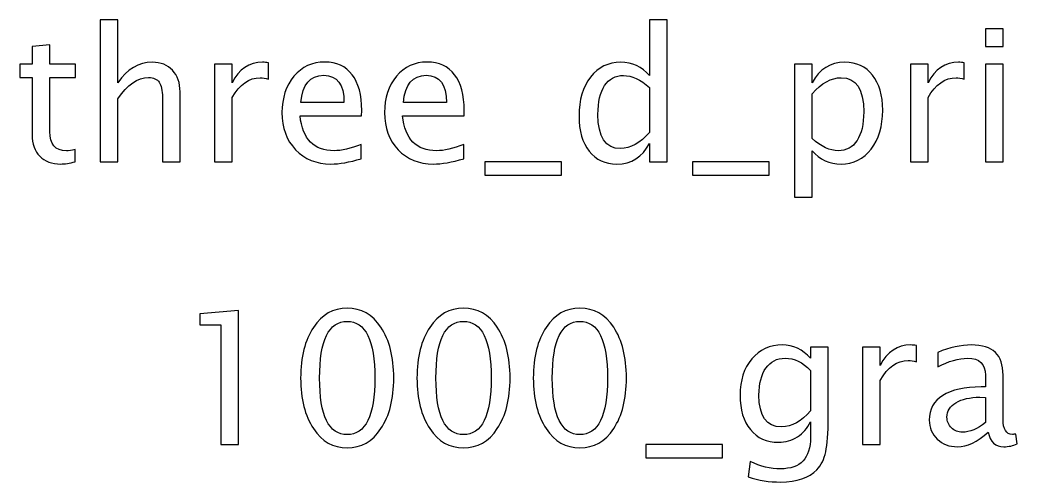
# Model space of a CAD drawing. Header units: centimetres. Extents: x -58 to 57, y -40 to 59.
# Drawn here: x -10.88 to -4, y 36.46 to 39.65 of the extents above; entities that cross this region are included whole.
import ezdxf

# ---------------------------------------------------------------- set-up
doc = ezdxf.new("R2010")
doc.units = ezdxf.units.CM
doc.header["$MEASUREMENT"] = 0
doc.layers.add('Layer 1', color=7, linetype='Continuous')

msp = doc.modelspace()

# ---------------------------------------------------------------- linework, layer by layer
at = {"layer": 'Layer 1'}
for points, knots in [([(-10.32372, 38.67044), (-10.32372, 38.67044), (-10.32372, 39.64961), (-10.32372, 39.64961), (-10.32372, 39.64961), (-10.32372, 39.64961), (-10.2018, 39.64961), (-10.2018, 39.64961), (-10.2018, 39.64961), (-10.2018, 39.64961), (-10.2018, 39.21633), (-10.2018, 39.21633), (-10.2018, 39.21633), (-10.13724, 39.31052), (-10.05808, 39.35751), (-9.96452, 39.35751), (-9.96452, 39.35751), (-9.90568, 39.35751), (-9.8589, 39.3391), (-9.8244, 39.30205), (-9.8244, 39.30205), (-9.7899, 39.26522), (-9.77254, 39.21548), (-9.77254, 39.15325), (-9.77254, 39.15325), (-9.77254, 39.15325), (-9.77254, 38.67044), (-9.77254, 38.67044), (-9.77254, 38.67044), (-9.77254, 38.67044), (-9.89446, 38.67044), (-9.89446, 38.67044), (-9.89446, 38.67044), (-9.89446, 38.67044), (-9.89446, 39.11346), (-9.89446, 39.11346), (-9.89446, 39.11346), (-9.89446, 39.16341), (-9.90187, 39.19897), (-9.91647, 39.22014), (-9.91647, 39.22014), (-9.93129, 39.24152), (-9.95563, 39.2521), (-9.98971, 39.2521), (-9.98971, 39.2521), (-10.06464, 39.2521), (-10.13534, 39.20321), (-10.2018, 39.10542), (-10.2018, 39.10542), (-10.2018, 39.10542), (-10.2018, 38.67044), (-10.2018, 38.67044), (-10.2018, 38.67044), (-10.2018, 38.67044), (-10.32372, 38.67044), (-10.32372, 38.67044)], [0, 0, 0, 0, 0.0666667, 0.0666667, 0.0666667, 0.0666667, 0.1333333, 0.1333333, 0.1333333, 0.1333333, 0.2, 0.2, 0.2, 0.2, 0.2666667, 0.2666667, 0.2666667, 0.2666667, 0.3333333, 0.3333333, 0.3333333, 0.3333333, 0.4, 0.4, 0.4, 0.4, 0.4666667, 0.4666667, 0.4666667, 0.4666667, 0.5333333, 0.5333333, 0.5333333, 0.5333333, 0.6, 0.6, 0.6, 0.6, 0.6666667, 0.6666667, 0.6666667, 0.6666667, 0.7333333, 0.7333333, 0.7333333, 0.7333333, 0.8, 0.8, 0.8, 0.8, 0.8666667, 0.8666667, 0.8666667, 0.8666667, 1, 1, 1, 1]), ([(-6.53256, 38.67044), (-6.53256, 38.67044), (-6.53256, 38.79681), (-6.53256, 38.79681), (-6.53256, 38.79681), (-6.5823, 38.7024), (-6.65723, 38.6552), (-6.75735, 38.6552), (-6.75735, 38.6552), (-6.83863, 38.6552), (-6.90255, 38.68462), (-6.94912, 38.74368), (-6.94912, 38.74368), (-6.99569, 38.80273), (-7.01897, 38.88338), (-7.01897, 38.98561), (-7.01897, 38.98561), (-7.01897, 39.09737), (-6.99251, 39.18733), (-6.93981, 39.25549), (-6.93981, 39.25549), (-6.88689, 39.32343), (-6.81746, 39.35751), (-6.73131, 39.35751), (-6.73131, 39.35751), (-6.65152, 39.35751), (-6.58505, 39.32703), (-6.53256, 39.26586), (-6.53256, 39.26586), (-6.53256, 39.26586), (-6.53256, 39.64961), (-6.53256, 39.64961), (-6.53256, 39.64961), (-6.53256, 39.64961), (-6.41064, 39.64961), (-6.41064, 39.64961), (-6.41064, 39.64961), (-6.41064, 39.64961), (-6.41064, 38.67044), (-6.41064, 38.67044), (-6.41064, 38.67044), (-6.41064, 38.67044), (-6.53256, 38.67044), (-6.53256, 38.67044)], [0, 0, 0, 0, 0.0833333, 0.0833333, 0.0833333, 0.0833333, 0.1666667, 0.1666667, 0.1666667, 0.1666667, 0.25, 0.25, 0.25, 0.25, 0.3333333, 0.3333333, 0.3333333, 0.3333333, 0.4166667, 0.4166667, 0.4166667, 0.4166667, 0.5, 0.5, 0.5, 0.5, 0.5833333, 0.5833333, 0.5833333, 0.5833333, 0.6666667, 0.6666667, 0.6666667, 0.6666667, 0.75, 0.75, 0.75, 0.75, 0.8333333, 0.8333333, 0.8333333, 0.8333333, 1, 1, 1, 1]), ([(-4.21249, 39.46673), (-4.21249, 39.46673), (-4.21249, 39.58865), (-4.21249, 39.58865), (-4.21249, 39.58865), (-4.21249, 39.58865), (-4.09057, 39.58865), (-4.09057, 39.58865), (-4.09057, 39.58865), (-4.09057, 39.58865), (-4.09057, 39.46673), (-4.09057, 39.46673), (-4.09057, 39.46673), (-4.09057, 39.46673), (-4.21249, 39.46673), (-4.21249, 39.46673)], [0, 0, 0, 0, 0.2, 0.2, 0.2, 0.2, 0.4, 0.4, 0.4, 0.4, 0.6, 0.6, 0.6, 0.6, 1, 1, 1, 1]), ([(-10.49771, 38.67065), (-10.53539, 38.66028), (-10.56819, 38.6552), (-10.59592, 38.6552), (-10.59592, 38.6552), (-10.65815, 38.6552), (-10.70662, 38.67298), (-10.74134, 38.70854), (-10.74134, 38.70854), (-10.77626, 38.7441), (-10.79362, 38.79342), (-10.79362, 38.85671), (-10.79362, 38.85671), (-10.79362, 38.85671), (-10.79362, 39.2521), (-10.79362, 39.2521), (-10.79362, 39.2521), (-10.79362, 39.2521), (-10.87786, 39.2521), (-10.87786, 39.2521), (-10.87786, 39.2521), (-10.87786, 39.2521), (-10.87786, 39.34354), (-10.87786, 39.34354), (-10.87786, 39.34354), (-10.87786, 39.34354), (-10.79362, 39.34354), (-10.79362, 39.34354), (-10.79362, 39.34354), (-10.79362, 39.34354), (-10.79362, 39.46525), (-10.79362, 39.46525), (-10.79362, 39.46525), (-10.79362, 39.46525), (-10.6717, 39.47689), (-10.6717, 39.47689), (-10.6717, 39.47689), (-10.6717, 39.47689), (-10.6717, 39.34354), (-10.6717, 39.34354), (-10.6717, 39.34354), (-10.6717, 39.34354), (-10.49517, 39.34354), (-10.49517, 39.34354), (-10.49517, 39.34354), (-10.49517, 39.34354), (-10.49517, 39.2521), (-10.49517, 39.2521), (-10.49517, 39.2521), (-10.49517, 39.2521), (-10.6717, 39.2521), (-10.6717, 39.2521), (-10.6717, 39.2521), (-10.6717, 39.2521), (-10.6717, 38.87872), (-10.6717, 38.87872), (-10.6717, 38.87872), (-10.6717, 38.79067), (-10.63339, 38.74664), (-10.55698, 38.74664), (-10.55698, 38.74664), (-10.54068, 38.74664), (-10.52099, 38.74939), (-10.49771, 38.75468), (-10.49771, 38.75468), (-10.49771, 38.75468), (-10.49771, 38.67065), (-10.49771, 38.67065)], [0, 0, 0, 0, 0.0555556, 0.0555556, 0.0555556, 0.0555556, 0.1111111, 0.1111111, 0.1111111, 0.1111111, 0.1666667, 0.1666667, 0.1666667, 0.1666667, 0.2222222, 0.2222222, 0.2222222, 0.2222222, 0.2777778, 0.2777778, 0.2777778, 0.2777778, 0.3333333, 0.3333333, 0.3333333, 0.3333333, 0.3888889, 0.3888889, 0.3888889, 0.3888889, 0.4444444, 0.4444444, 0.4444444, 0.4444444, 0.5, 0.5, 0.5, 0.5, 0.5555556, 0.5555556, 0.5555556, 0.5555556, 0.6111111, 0.6111111, 0.6111111, 0.6111111, 0.6666667, 0.6666667, 0.6666667, 0.6666667, 0.7222222, 0.7222222, 0.7222222, 0.7222222, 0.7777778, 0.7777778, 0.7777778, 0.7777778, 0.8333333, 0.8333333, 0.8333333, 0.8333333, 0.8888889, 0.8888889, 0.8888889, 0.8888889, 1, 1, 1, 1]), ([(-9.53547, 38.67044), (-9.53547, 38.67044), (-9.53547, 39.34354), (-9.53547, 39.34354), (-9.53547, 39.34354), (-9.53547, 39.34354), (-9.41355, 39.34354), (-9.41355, 39.34354), (-9.41355, 39.34354), (-9.41355, 39.34354), (-9.41355, 39.21633), (-9.41355, 39.21633), (-9.41355, 39.21633), (-9.36508, 39.31052), (-9.2948, 39.35751), (-9.20252, 39.35751), (-9.20252, 39.35751), (-9.19003, 39.35751), (-9.17691, 39.35645), (-9.16336, 39.35434), (-9.16336, 39.35434), (-9.16336, 39.35434), (-9.16336, 39.24025), (-9.16336, 39.24025), (-9.16336, 39.24025), (-9.18453, 39.24723), (-9.20315, 39.25083), (-9.21924, 39.25083), (-9.21924, 39.25083), (-9.29671, 39.25083), (-9.36148, 39.20511), (-9.41355, 39.11346), (-9.41355, 39.11346), (-9.41355, 39.11346), (-9.41355, 38.67044), (-9.41355, 38.67044), (-9.41355, 38.67044), (-9.41355, 38.67044), (-9.53547, 38.67044), (-9.53547, 38.67044)], [0, 0, 0, 0, 0.0909091, 0.0909091, 0.0909091, 0.0909091, 0.1818182, 0.1818182, 0.1818182, 0.1818182, 0.2727273, 0.2727273, 0.2727273, 0.2727273, 0.3636364, 0.3636364, 0.3636364, 0.3636364, 0.4545455, 0.4545455, 0.4545455, 0.4545455, 0.5454545, 0.5454545, 0.5454545, 0.5454545, 0.6363636, 0.6363636, 0.6363636, 0.6363636, 0.7272727, 0.7272727, 0.7272727, 0.7272727, 0.8181818, 0.8181818, 0.8181818, 0.8181818, 1, 1, 1, 1]), ([(-8.5218, 38.69203), (-8.60371, 38.66748), (-8.67378, 38.6552), (-8.7322, 38.6552), (-8.7322, 38.6552), (-8.83189, 38.6552), (-8.91296, 38.68822), (-8.9754, 38.75405), (-8.9754, 38.75405), (-9.03784, 38.81988), (-9.06917, 38.90518), (-9.06917, 39.01017), (-9.06917, 39.01017), (-9.06917, 39.11198), (-9.04165, 39.19559), (-8.98641, 39.26099), (-8.98641, 39.26099), (-8.93116, 39.32618), (-8.86047, 39.35878), (-8.77432, 39.35878), (-8.77432, 39.35878), (-8.69283, 39.35878), (-8.62975, 39.32978), (-8.5853, 39.27179), (-8.5853, 39.27179), (-8.54085, 39.21379), (-8.51862, 39.13166), (-8.51862, 39.02519), (-8.51862, 39.02519), (-8.51862, 39.02519), (-8.51926, 38.98794), (-8.51926, 38.98794), (-8.51926, 38.98794), (-8.51926, 38.98794), (-8.94471, 38.98794), (-8.94471, 38.98794), (-8.94471, 38.98794), (-8.92693, 38.82707), (-8.8484, 38.74664), (-8.70934, 38.74664), (-8.70934, 38.74664), (-8.65832, 38.74664), (-8.59588, 38.76103), (-8.5218, 38.78982), (-8.5218, 38.78982), (-8.5218, 38.78982), (-8.5218, 38.69203), (-8.5218, 38.69203)], [0, 0, 0, 0, 0.0769231, 0.0769231, 0.0769231, 0.0769231, 0.1538462, 0.1538462, 0.1538462, 0.1538462, 0.2307692, 0.2307692, 0.2307692, 0.2307692, 0.3076923, 0.3076923, 0.3076923, 0.3076923, 0.3846154, 0.3846154, 0.3846154, 0.3846154, 0.4615385, 0.4615385, 0.4615385, 0.4615385, 0.5384615, 0.5384615, 0.5384615, 0.5384615, 0.6153846, 0.6153846, 0.6153846, 0.6153846, 0.6923077, 0.6923077, 0.6923077, 0.6923077, 0.7692308, 0.7692308, 0.7692308, 0.7692308, 0.8461538, 0.8461538, 0.8461538, 0.8461538, 1, 1, 1, 1]), ([(-7.8142, 38.69203), (-7.89611, 38.66748), (-7.96618, 38.6552), (-8.0246, 38.6552), (-8.0246, 38.6552), (-8.12429, 38.6552), (-8.20536, 38.68822), (-8.2678, 38.75405), (-8.2678, 38.75405), (-8.33024, 38.81988), (-8.36157, 38.90518), (-8.36157, 39.01017), (-8.36157, 39.01017), (-8.36157, 39.11198), (-8.33405, 39.19559), (-8.27881, 39.26099), (-8.27881, 39.26099), (-8.22356, 39.32618), (-8.15287, 39.35878), (-8.06672, 39.35878), (-8.06672, 39.35878), (-7.98523, 39.35878), (-7.92215, 39.32978), (-7.8777, 39.27179), (-7.8777, 39.27179), (-7.83325, 39.21379), (-7.81102, 39.13166), (-7.81102, 39.02519), (-7.81102, 39.02519), (-7.81102, 39.02519), (-7.81166, 38.98794), (-7.81166, 38.98794), (-7.81166, 38.98794), (-7.81166, 38.98794), (-8.23711, 38.98794), (-8.23711, 38.98794), (-8.23711, 38.98794), (-8.21933, 38.82707), (-8.1408, 38.74664), (-8.00174, 38.74664), (-8.00174, 38.74664), (-7.95072, 38.74664), (-7.88828, 38.76103), (-7.8142, 38.78982), (-7.8142, 38.78982), (-7.8142, 38.78982), (-7.8142, 38.69203), (-7.8142, 38.69203)], [0, 0, 0, 0, 0.0769231, 0.0769231, 0.0769231, 0.0769231, 0.1538462, 0.1538462, 0.1538462, 0.1538462, 0.2307692, 0.2307692, 0.2307692, 0.2307692, 0.3076923, 0.3076923, 0.3076923, 0.3076923, 0.3846154, 0.3846154, 0.3846154, 0.3846154, 0.4615385, 0.4615385, 0.4615385, 0.4615385, 0.5384615, 0.5384615, 0.5384615, 0.5384615, 0.6153846, 0.6153846, 0.6153846, 0.6153846, 0.6923077, 0.6923077, 0.6923077, 0.6923077, 0.7692308, 0.7692308, 0.7692308, 0.7692308, 0.8461538, 0.8461538, 0.8461538, 0.8461538, 1, 1, 1, 1]), ([(-5.53138, 38.42533), (-5.53138, 38.42533), (-5.53138, 39.34354), (-5.53138, 39.34354), (-5.53138, 39.34354), (-5.53138, 39.34354), (-5.40946, 39.34354), (-5.40946, 39.34354), (-5.40946, 39.34354), (-5.40946, 39.34354), (-5.40946, 39.21633), (-5.40946, 39.21633), (-5.40946, 39.21633), (-5.35951, 39.31052), (-5.28436, 39.35751), (-5.18425, 39.35751), (-5.18425, 39.35751), (-5.10318, 39.35751), (-5.03947, 39.32809), (-4.9929, 39.26903), (-4.9929, 39.26903), (-4.94633, 39.20998), (-4.92305, 39.12933), (-4.92305, 39.0271), (-4.92305, 39.0271), (-4.92305, 38.91576), (-4.94951, 38.8258), (-5.00221, 38.75765), (-5.00221, 38.75765), (-5.05492, 38.68928), (-5.12434, 38.6552), (-5.21028, 38.6552), (-5.21028, 38.6552), (-5.29008, 38.6552), (-5.35654, 38.68568), (-5.40946, 38.74685), (-5.40946, 38.74685), (-5.40946, 38.74685), (-5.40946, 38.42533), (-5.40946, 38.42533), (-5.40946, 38.42533), (-5.40946, 38.42533), (-5.53138, 38.42533), (-5.53138, 38.42533)], [0, 0, 0, 0, 0.0833333, 0.0833333, 0.0833333, 0.0833333, 0.1666667, 0.1666667, 0.1666667, 0.1666667, 0.25, 0.25, 0.25, 0.25, 0.3333333, 0.3333333, 0.3333333, 0.3333333, 0.4166667, 0.4166667, 0.4166667, 0.4166667, 0.5, 0.5, 0.5, 0.5, 0.5833333, 0.5833333, 0.5833333, 0.5833333, 0.6666667, 0.6666667, 0.6666667, 0.6666667, 0.75, 0.75, 0.75, 0.75, 0.8333333, 0.8333333, 0.8333333, 0.8333333, 1, 1, 1, 1]), ([(-4.73213, 38.67044), (-4.73213, 38.67044), (-4.73213, 39.34354), (-4.73213, 39.34354), (-4.73213, 39.34354), (-4.73213, 39.34354), (-4.61021, 39.34354), (-4.61021, 39.34354), (-4.61021, 39.34354), (-4.61021, 39.34354), (-4.61021, 39.21633), (-4.61021, 39.21633), (-4.61021, 39.21633), (-4.56174, 39.31052), (-4.49146, 39.35751), (-4.39918, 39.35751), (-4.39918, 39.35751), (-4.38669, 39.35751), (-4.37357, 39.35645), (-4.36002, 39.35434), (-4.36002, 39.35434), (-4.36002, 39.35434), (-4.36002, 39.24025), (-4.36002, 39.24025), (-4.36002, 39.24025), (-4.38119, 39.24723), (-4.39981, 39.25083), (-4.4159, 39.25083), (-4.4159, 39.25083), (-4.49337, 39.25083), (-4.55814, 39.20511), (-4.61021, 39.11346), (-4.61021, 39.11346), (-4.61021, 39.11346), (-4.61021, 38.67044), (-4.61021, 38.67044), (-4.61021, 38.67044), (-4.61021, 38.67044), (-4.73213, 38.67044), (-4.73213, 38.67044)], [0, 0, 0, 0, 0.0909091, 0.0909091, 0.0909091, 0.0909091, 0.1818182, 0.1818182, 0.1818182, 0.1818182, 0.2727273, 0.2727273, 0.2727273, 0.2727273, 0.3636364, 0.3636364, 0.3636364, 0.3636364, 0.4545455, 0.4545455, 0.4545455, 0.4545455, 0.5454545, 0.5454545, 0.5454545, 0.5454545, 0.6363636, 0.6363636, 0.6363636, 0.6363636, 0.7272727, 0.7272727, 0.7272727, 0.7272727, 0.8181818, 0.8181818, 0.8181818, 0.8181818, 1, 1, 1, 1]), ([(-4.21249, 38.67044), (-4.21249, 38.67044), (-4.21249, 39.34354), (-4.21249, 39.34354), (-4.21249, 39.34354), (-4.21249, 39.34354), (-4.09057, 39.34354), (-4.09057, 39.34354), (-4.09057, 39.34354), (-4.09057, 39.34354), (-4.09057, 38.67044), (-4.09057, 38.67044), (-4.09057, 38.67044), (-4.09057, 38.67044), (-4.21249, 38.67044), (-4.21249, 38.67044)], [0, 0, 0, 0, 0.2, 0.2, 0.2, 0.2, 0.4, 0.4, 0.4, 0.4, 0.6, 0.6, 0.6, 0.6, 1, 1, 1, 1]), ([(-8.93836, 39.07938), (-8.93836, 39.07938), (-8.64118, 39.07938), (-8.64118, 39.07938), (-8.64118, 39.07938), (-8.64118, 39.20469), (-8.68796, 39.26734), (-8.7813, 39.26734), (-8.7813, 39.26734), (-8.87528, 39.26734), (-8.92756, 39.20469), (-8.93836, 39.07938)], [0, 0, 0, 0, 0.25, 0.25, 0.25, 0.25, 0.5, 0.5, 0.5, 0.5, 1, 1, 1, 1]), ([(-8.23076, 39.07938), (-8.23076, 39.07938), (-7.93358, 39.07938), (-7.93358, 39.07938), (-7.93358, 39.07938), (-7.93358, 39.20469), (-7.98036, 39.26734), (-8.0737, 39.26734), (-8.0737, 39.26734), (-8.16768, 39.26734), (-8.21996, 39.20469), (-8.23076, 39.07938)], [0, 0, 0, 0, 0.25, 0.25, 0.25, 0.25, 0.5, 0.5, 0.5, 0.5, 1, 1, 1, 1]), ([(-6.53256, 39.18246), (-6.59585, 39.23813), (-6.65575, 39.26607), (-6.71248, 39.26607), (-6.71248, 39.26607), (-6.76836, 39.26607), (-6.81154, 39.24279), (-6.84223, 39.19601), (-6.84223, 39.19601), (-6.87292, 39.14944), (-6.88816, 39.0834), (-6.88816, 38.99789), (-6.88816, 38.99789), (-6.88816, 38.84062), (-6.83609, 38.76188), (-6.73174, 38.76188), (-6.73174, 38.76188), (-6.664, 38.76188), (-6.59754, 38.79892), (-6.53256, 38.87279), (-6.53256, 38.87279), (-6.53256, 38.87279), (-6.53256, 39.18246), (-6.53256, 39.18246)], [0, 0, 0, 0, 0.1428571, 0.1428571, 0.1428571, 0.1428571, 0.2857143, 0.2857143, 0.2857143, 0.2857143, 0.4285714, 0.4285714, 0.4285714, 0.4285714, 0.5714286, 0.5714286, 0.5714286, 0.5714286, 0.7142857, 0.7142857, 0.7142857, 0.7142857, 1, 1, 1, 1]), ([(-5.40946, 38.83088), (-5.34659, 38.77479), (-5.28669, 38.74664), (-5.22975, 38.74664), (-5.22975, 38.74664), (-5.17366, 38.74664), (-5.13027, 38.77014), (-5.09979, 38.81691), (-5.09979, 38.81691), (-5.0691, 38.86369), (-5.05386, 38.92952), (-5.05386, 39.01461), (-5.05386, 39.01461), (-5.05386, 39.17209), (-5.10593, 39.25083), (-5.21007, 39.25083), (-5.21007, 39.25083), (-5.27823, 39.25083), (-5.34469, 39.214), (-5.40946, 39.14013), (-5.40946, 39.14013), (-5.40946, 39.14013), (-5.40946, 38.83088), (-5.40946, 38.83088)], [0, 0, 0, 0, 0.1428571, 0.1428571, 0.1428571, 0.1428571, 0.2857143, 0.2857143, 0.2857143, 0.2857143, 0.4285714, 0.4285714, 0.4285714, 0.4285714, 0.5714286, 0.5714286, 0.5714286, 0.5714286, 0.7142857, 0.7142857, 0.7142857, 0.7142857, 1, 1, 1, 1]), ([(-7.66921, 38.579), (-7.66921, 38.579), (-7.66921, 38.67044), (-7.66921, 38.67044), (-7.66921, 38.67044), (-7.66921, 38.67044), (-7.14089, 38.67044), (-7.14089, 38.67044), (-7.14089, 38.67044), (-7.14089, 38.67044), (-7.14089, 38.579), (-7.14089, 38.579), (-7.14089, 38.579), (-7.14089, 38.579), (-7.66921, 38.579), (-7.66921, 38.579)], [0, 0, 0, 0, 0.2, 0.2, 0.2, 0.2, 0.4, 0.4, 0.4, 0.4, 0.6, 0.6, 0.6, 0.6, 1, 1, 1, 1]), ([(-6.23496, 38.579), (-6.23496, 38.579), (-6.23496, 38.67044), (-6.23496, 38.67044), (-6.23496, 38.67044), (-6.23496, 38.67044), (-5.70664, 38.67044), (-5.70664, 38.67044), (-5.70664, 38.67044), (-5.70664, 38.67044), (-5.70664, 38.579), (-5.70664, 38.579), (-5.70664, 38.579), (-5.70664, 38.579), (-6.23496, 38.579), (-6.23496, 38.579)], [0, 0, 0, 0, 0.2, 0.2, 0.2, 0.2, 0.4, 0.4, 0.4, 0.4, 0.6, 0.6, 0.6, 0.6, 1, 1, 1, 1]), ([(-8.61916, 36.69601), (-8.71547, 36.69601), (-8.79315, 36.74025), (-8.85199, 36.82851), (-8.85199, 36.82851), (-8.91105, 36.91678), (-8.94047, 37.0332), (-8.94047, 37.17798), (-8.94047, 37.17798), (-8.94047, 37.32276), (-8.91105, 37.43917), (-8.85199, 37.52744), (-8.85199, 37.52744), (-8.79315, 37.6157), (-8.71547, 37.65994), (-8.61916, 37.65994), (-8.61916, 37.65994), (-8.52243, 37.65994), (-8.44475, 37.61591), (-8.3859, 37.52786), (-8.3859, 37.52786), (-8.32727, 37.43981), (-8.29785, 37.32318), (-8.29785, 37.17798), (-8.29785, 37.17798), (-8.29785, 37.0332), (-8.32727, 36.91678), (-8.3859, 36.82851), (-8.3859, 36.82851), (-8.44475, 36.74025), (-8.52243, 36.69601), (-8.61916, 36.69601)], [0, 0, 0, 0, 0.1111111, 0.1111111, 0.1111111, 0.1111111, 0.2222222, 0.2222222, 0.2222222, 0.2222222, 0.3333333, 0.3333333, 0.3333333, 0.3333333, 0.4444444, 0.4444444, 0.4444444, 0.4444444, 0.5555556, 0.5555556, 0.5555556, 0.5555556, 0.6666667, 0.6666667, 0.6666667, 0.6666667, 0.7777778, 0.7777778, 0.7777778, 0.7777778, 1, 1, 1, 1]), ([(-7.8161, 36.69601), (-7.91241, 36.69601), (-7.99009, 36.74025), (-8.04893, 36.82851), (-8.04893, 36.82851), (-8.10799, 36.91678), (-8.13741, 37.0332), (-8.13741, 37.17798), (-8.13741, 37.17798), (-8.13741, 37.32276), (-8.10799, 37.43917), (-8.04893, 37.52744), (-8.04893, 37.52744), (-7.99009, 37.6157), (-7.91241, 37.65994), (-7.8161, 37.65994), (-7.8161, 37.65994), (-7.71937, 37.65994), (-7.64169, 37.61591), (-7.58284, 37.52786), (-7.58284, 37.52786), (-7.52421, 37.43981), (-7.49479, 37.32318), (-7.49479, 37.17798), (-7.49479, 37.17798), (-7.49479, 37.0332), (-7.52421, 36.91678), (-7.58284, 36.82851), (-7.58284, 36.82851), (-7.64169, 36.74025), (-7.71937, 36.69601), (-7.8161, 36.69601)], [0, 0, 0, 0, 0.1111111, 0.1111111, 0.1111111, 0.1111111, 0.2222222, 0.2222222, 0.2222222, 0.2222222, 0.3333333, 0.3333333, 0.3333333, 0.3333333, 0.4444444, 0.4444444, 0.4444444, 0.4444444, 0.5555556, 0.5555556, 0.5555556, 0.5555556, 0.6666667, 0.6666667, 0.6666667, 0.6666667, 0.7777778, 0.7777778, 0.7777778, 0.7777778, 1, 1, 1, 1]), ([(-7.01304, 36.69601), (-7.10935, 36.69601), (-7.18703, 36.74025), (-7.24587, 36.82851), (-7.24587, 36.82851), (-7.30493, 36.91678), (-7.33435, 37.0332), (-7.33435, 37.17798), (-7.33435, 37.17798), (-7.33435, 37.32276), (-7.30493, 37.43917), (-7.24587, 37.52744), (-7.24587, 37.52744), (-7.18703, 37.6157), (-7.10935, 37.65994), (-7.01304, 37.65994), (-7.01304, 37.65994), (-6.91631, 37.65994), (-6.83863, 37.61591), (-6.77978, 37.52786), (-6.77978, 37.52786), (-6.72115, 37.43981), (-6.69173, 37.32318), (-6.69173, 37.17798), (-6.69173, 37.17798), (-6.69173, 37.0332), (-6.72115, 36.91678), (-6.77978, 36.82851), (-6.77978, 36.82851), (-6.83863, 36.74025), (-6.91631, 36.69601), (-7.01304, 36.69601)], [0, 0, 0, 0, 0.1111111, 0.1111111, 0.1111111, 0.1111111, 0.2222222, 0.2222222, 0.2222222, 0.2222222, 0.3333333, 0.3333333, 0.3333333, 0.3333333, 0.4444444, 0.4444444, 0.4444444, 0.4444444, 0.5555556, 0.5555556, 0.5555556, 0.5555556, 0.6666667, 0.6666667, 0.6666667, 0.6666667, 0.7777778, 0.7777778, 0.7777778, 0.7777778, 1, 1, 1, 1]), ([(-9.4908, 36.71887), (-9.4908, 36.71887), (-9.4908, 37.54564), (-9.4908, 37.54564), (-9.4908, 37.54564), (-9.4908, 37.54564), (-9.63685, 37.54564), (-9.63685, 37.54564), (-9.63685, 37.54564), (-9.63685, 37.54564), (-9.63685, 37.62184), (-9.63685, 37.62184), (-9.63685, 37.62184), (-9.63685, 37.62184), (-9.36888, 37.6447), (-9.36888, 37.6447), (-9.36888, 37.6447), (-9.36888, 37.6447), (-9.36888, 36.71887), (-9.36888, 36.71887), (-9.36888, 36.71887), (-9.36888, 36.71887), (-9.4908, 36.71887), (-9.4908, 36.71887)], [0, 0, 0, 0, 0.1428571, 0.1428571, 0.1428571, 0.1428571, 0.2857143, 0.2857143, 0.2857143, 0.2857143, 0.4285714, 0.4285714, 0.4285714, 0.4285714, 0.5714286, 0.5714286, 0.5714286, 0.5714286, 0.7142857, 0.7142857, 0.7142857, 0.7142857, 1, 1, 1, 1]), ([(-8.61937, 36.78745), (-8.49216, 36.78745), (-8.42866, 36.91763), (-8.42866, 37.17798), (-8.42866, 37.17798), (-8.42866, 37.43833), (-8.49216, 37.5685), (-8.61937, 37.5685), (-8.61937, 37.5685), (-8.74616, 37.5685), (-8.80966, 37.43833), (-8.80966, 37.17798), (-8.80966, 37.17798), (-8.80966, 36.91763), (-8.74616, 36.78745), (-8.61937, 36.78745)], [0, 0, 0, 0, 0.2, 0.2, 0.2, 0.2, 0.4, 0.4, 0.4, 0.4, 0.6, 0.6, 0.6, 0.6, 1, 1, 1, 1]), ([(-7.81631, 36.78745), (-7.6891, 36.78745), (-7.6256, 36.91763), (-7.6256, 37.17798), (-7.6256, 37.17798), (-7.6256, 37.43833), (-7.6891, 37.5685), (-7.81631, 37.5685), (-7.81631, 37.5685), (-7.9431, 37.5685), (-8.0066, 37.43833), (-8.0066, 37.17798), (-8.0066, 37.17798), (-8.0066, 36.91763), (-7.9431, 36.78745), (-7.81631, 36.78745)], [0, 0, 0, 0, 0.2, 0.2, 0.2, 0.2, 0.4, 0.4, 0.4, 0.4, 0.6, 0.6, 0.6, 0.6, 1, 1, 1, 1]), ([(-7.01325, 36.78745), (-6.88604, 36.78745), (-6.82254, 36.91763), (-6.82254, 37.17798), (-6.82254, 37.17798), (-6.82254, 37.43833), (-6.88604, 37.5685), (-7.01325, 37.5685), (-7.01325, 37.5685), (-7.14004, 37.5685), (-7.20354, 37.43833), (-7.20354, 37.17798), (-7.20354, 37.17798), (-7.20354, 36.91763), (-7.14004, 36.78745), (-7.01325, 36.78745)], [0, 0, 0, 0, 0.2, 0.2, 0.2, 0.2, 0.4, 0.4, 0.4, 0.4, 0.6, 0.6, 0.6, 0.6, 1, 1, 1, 1]), ([(-5.85184, 36.49535), (-5.85184, 36.49535), (-5.83745, 36.60076), (-5.83745, 36.60076), (-5.83745, 36.60076), (-5.76675, 36.56774), (-5.69669, 36.55123), (-5.62747, 36.55123), (-5.62747, 36.55123), (-5.4901, 36.55123), (-5.42131, 36.62404), (-5.42131, 36.76946), (-5.42131, 36.76946), (-5.42131, 36.76946), (-5.42131, 36.87529), (-5.42131, 36.87529), (-5.42131, 36.87529), (-5.44248, 36.83063), (-5.47253, 36.79613), (-5.51169, 36.77136), (-5.51169, 36.77136), (-5.55085, 36.7466), (-5.59445, 36.73411), (-5.6425, 36.73411), (-5.6425, 36.73411), (-5.72399, 36.73411), (-5.78855, 36.76332), (-5.83618, 36.82174), (-5.83618, 36.82174), (-5.8838, 36.88016), (-5.90772, 36.95932), (-5.90772, 37.05923), (-5.90772, 37.05923), (-5.90772, 37.16147), (-5.88063, 37.24486), (-5.82644, 37.30942), (-5.82644, 37.30942), (-5.77204, 37.37377), (-5.70198, 37.40594), (-5.61583, 37.40594), (-5.61583, 37.40594), (-5.54048, 37.40594), (-5.4755, 37.37546), (-5.42131, 37.31429), (-5.42131, 37.31429), (-5.42131, 37.31429), (-5.42131, 37.39197), (-5.42131, 37.39197), (-5.42131, 37.39197), (-5.42131, 37.39197), (-5.29939, 37.39197), (-5.29939, 37.39197), (-5.29939, 37.39197), (-5.29939, 37.39197), (-5.29939, 36.9026), (-5.29939, 36.9026), (-5.29939, 36.9026), (-5.29939, 36.7974), (-5.30489, 36.71951), (-5.3159, 36.66892), (-5.3159, 36.66892), (-5.32669, 36.61833), (-5.34744, 36.57684), (-5.37749, 36.54467), (-5.37749, 36.54467), (-5.43083, 36.48815), (-5.51423, 36.45979), (-5.62747, 36.45979), (-5.62747, 36.45979), (-5.70515, 36.45979), (-5.77987, 36.47164), (-5.85184, 36.49535)], [0, 0, 0, 0, 0.0526316, 0.0526316, 0.0526316, 0.0526316, 0.1052632, 0.1052632, 0.1052632, 0.1052632, 0.1578947, 0.1578947, 0.1578947, 0.1578947, 0.2105263, 0.2105263, 0.2105263, 0.2105263, 0.2631579, 0.2631579, 0.2631579, 0.2631579, 0.3157895, 0.3157895, 0.3157895, 0.3157895, 0.3684211, 0.3684211, 0.3684211, 0.3684211, 0.4210526, 0.4210526, 0.4210526, 0.4210526, 0.4736842, 0.4736842, 0.4736842, 0.4736842, 0.5263158, 0.5263158, 0.5263158, 0.5263158, 0.5789474, 0.5789474, 0.5789474, 0.5789474, 0.6315789, 0.6315789, 0.6315789, 0.6315789, 0.6842105, 0.6842105, 0.6842105, 0.6842105, 0.7368421, 0.7368421, 0.7368421, 0.7368421, 0.7894737, 0.7894737, 0.7894737, 0.7894737, 0.8421053, 0.8421053, 0.8421053, 0.8421053, 0.8947368, 0.8947368, 0.8947368, 0.8947368, 1, 1, 1, 1]), ([(-5.06253, 36.71887), (-5.06253, 36.71887), (-5.06253, 37.39197), (-5.06253, 37.39197), (-5.06253, 37.39197), (-5.06253, 37.39197), (-4.94061, 37.39197), (-4.94061, 37.39197), (-4.94061, 37.39197), (-4.94061, 37.39197), (-4.94061, 37.26476), (-4.94061, 37.26476), (-4.94061, 37.26476), (-4.89214, 37.35895), (-4.82186, 37.40594), (-4.72958, 37.40594), (-4.72958, 37.40594), (-4.71709, 37.40594), (-4.70397, 37.40488), (-4.69042, 37.40277), (-4.69042, 37.40277), (-4.69042, 37.40277), (-4.69042, 37.28868), (-4.69042, 37.28868), (-4.69042, 37.28868), (-4.71159, 37.29566), (-4.73021, 37.29926), (-4.7463, 37.29926), (-4.7463, 37.29926), (-4.82377, 37.29926), (-4.88854, 37.25354), (-4.94061, 37.16189), (-4.94061, 37.16189), (-4.94061, 37.16189), (-4.94061, 36.71887), (-4.94061, 36.71887), (-4.94061, 36.71887), (-4.94061, 36.71887), (-5.06253, 36.71887), (-5.06253, 36.71887)], [0, 0, 0, 0, 0.0909091, 0.0909091, 0.0909091, 0.0909091, 0.1818182, 0.1818182, 0.1818182, 0.1818182, 0.2727273, 0.2727273, 0.2727273, 0.2727273, 0.3636364, 0.3636364, 0.3636364, 0.3636364, 0.4545455, 0.4545455, 0.4545455, 0.4545455, 0.5454545, 0.5454545, 0.5454545, 0.5454545, 0.6363636, 0.6363636, 0.6363636, 0.6363636, 0.7272727, 0.7272727, 0.7272727, 0.7272727, 0.8181818, 0.8181818, 0.8181818, 0.8181818, 1, 1, 1, 1]), ([(-4.19597, 36.8046), (-4.2692, 36.73729), (-4.33969, 36.70363), (-4.40742, 36.70363), (-4.40742, 36.70363), (-4.46309, 36.70363), (-4.50945, 36.72099), (-4.54606, 36.75591), (-4.54606, 36.75591), (-4.58289, 36.79084), (-4.60131, 36.83486), (-4.60131, 36.88799), (-4.60131, 36.88799), (-4.60131, 36.96144), (-4.57041, 37.01796), (-4.5086, 37.05733), (-4.5086, 37.05733), (-4.44679, 37.0967), (-4.3581, 37.11638), (-4.24253, 37.11638), (-4.24253, 37.11638), (-4.24253, 37.11638), (-4.21396, 37.11638), (-4.21396, 37.11638), (-4.21396, 37.11638), (-4.21396, 37.11638), (-4.21396, 37.19745), (-4.21396, 37.19745), (-4.21396, 37.19745), (-4.21396, 37.27555), (-4.2546, 37.3145), (-4.33609, 37.3145), (-4.33609, 37.3145), (-4.39917, 37.3145), (-4.46817, 37.2946), (-4.54289, 37.25481), (-4.54289, 37.25481), (-4.54289, 37.25481), (-4.54289, 37.35514), (-4.54289, 37.35514), (-4.54289, 37.35514), (-4.46076, 37.38901), (-4.38329, 37.40594), (-4.31069, 37.40594), (-4.31069, 37.40594), (-4.23597, 37.40594), (-4.18073, 37.38901), (-4.14538, 37.35493), (-4.14538, 37.35493), (-4.10982, 37.32085), (-4.09204, 37.26836), (-4.09204, 37.19745), (-4.09204, 37.19745), (-4.09204, 37.19745), (-4.09204, 36.89328), (-4.09204, 36.89328), (-4.09204, 36.89328), (-4.09204, 36.82365), (-4.07066, 36.78872), (-4.02769, 36.78872), (-4.02769, 36.78872), (-4.0224, 36.78872), (-4.01457, 36.78957), (-4.0042, 36.79126), (-4.0042, 36.79126), (-4.0042, 36.79126), (-3.99552, 36.72353), (-3.99552, 36.72353), (-3.99552, 36.72353), (-4.02325, 36.71019), (-4.05373, 36.70363), (-4.08717, 36.70363), (-4.08717, 36.70363), (-4.14411, 36.70363), (-4.1803, 36.73729), (-4.19597, 36.8046)], [0, 0, 0, 0, 0.05, 0.05, 0.05, 0.05, 0.1, 0.1, 0.1, 0.1, 0.15, 0.15, 0.15, 0.15, 0.2, 0.2, 0.2, 0.2, 0.25, 0.25, 0.25, 0.25, 0.3, 0.3, 0.3, 0.3, 0.35, 0.35, 0.35, 0.35, 0.4, 0.4, 0.4, 0.4, 0.45, 0.45, 0.45, 0.45, 0.5, 0.5, 0.5, 0.5, 0.55, 0.55, 0.55, 0.55, 0.6, 0.6, 0.6, 0.6, 0.65, 0.65, 0.65, 0.65, 0.7, 0.7, 0.7, 0.7, 0.75, 0.75, 0.75, 0.75, 0.8, 0.8, 0.8, 0.8, 0.85, 0.85, 0.85, 0.85, 0.9, 0.9, 0.9, 0.9, 1, 1, 1, 1]), ([(-5.42131, 36.9517), (-5.42131, 36.9517), (-5.42131, 37.23089), (-5.42131, 37.23089), (-5.42131, 37.23089), (-5.47507, 37.28656), (-5.5337, 37.3145), (-5.59699, 37.3145), (-5.59699, 37.3145), (-5.6533, 37.3145), (-5.69732, 37.29206), (-5.72907, 37.24698), (-5.72907, 37.24698), (-5.76103, 37.20211), (-5.77691, 37.13966), (-5.77691, 37.06008), (-5.77691, 37.06008), (-5.77691, 36.91382), (-5.72505, 36.84079), (-5.62112, 36.84079), (-5.62112, 36.84079), (-5.55043, 36.84079), (-5.48375, 36.87783), (-5.42131, 36.9517)], [0, 0, 0, 0, 0.1428571, 0.1428571, 0.1428571, 0.1428571, 0.2857143, 0.2857143, 0.2857143, 0.2857143, 0.4285714, 0.4285714, 0.4285714, 0.4285714, 0.5714286, 0.5714286, 0.5714286, 0.5714286, 0.7142857, 0.7142857, 0.7142857, 0.7142857, 1, 1, 1, 1]), ([(-4.21396, 36.87106), (-4.21396, 36.87106), (-4.21396, 37.04399), (-4.21396, 37.04399), (-4.21396, 37.04399), (-4.21396, 37.04399), (-4.25312, 37.04526), (-4.25312, 37.04526), (-4.25312, 37.04526), (-4.32085, 37.04526), (-4.37546, 37.03277), (-4.41716, 37.0078), (-4.41716, 37.0078), (-4.45865, 36.98261), (-4.47939, 36.94938), (-4.47939, 36.90789), (-4.47939, 36.90789), (-4.47939, 36.87889), (-4.46902, 36.85434), (-4.44849, 36.83423), (-4.44849, 36.83423), (-4.42774, 36.81412), (-4.40255, 36.80396), (-4.37271, 36.80396), (-4.37271, 36.80396), (-4.32191, 36.80396), (-4.26899, 36.8264), (-4.21396, 36.87106)], [0, 0, 0, 0, 0.125, 0.125, 0.125, 0.125, 0.25, 0.25, 0.25, 0.25, 0.375, 0.375, 0.375, 0.375, 0.5, 0.5, 0.5, 0.5, 0.625, 0.625, 0.625, 0.625, 0.75, 0.75, 0.75, 0.75, 1, 1, 1, 1]), ([(-6.55796, 36.62743), (-6.55796, 36.62743), (-6.55796, 36.71887), (-6.55796, 36.71887), (-6.55796, 36.71887), (-6.55796, 36.71887), (-6.02964, 36.71887), (-6.02964, 36.71887), (-6.02964, 36.71887), (-6.02964, 36.71887), (-6.02964, 36.62743), (-6.02964, 36.62743), (-6.02964, 36.62743), (-6.02964, 36.62743), (-6.55796, 36.62743), (-6.55796, 36.62743)], [0, 0, 0, 0, 0.2, 0.2, 0.2, 0.2, 0.4, 0.4, 0.4, 0.4, 0.6, 0.6, 0.6, 0.6, 1, 1, 1, 1])]:
    msp.add_open_spline(points, degree=3, knots=knots, dxfattribs=at)

doc.saveas('drawing.dxf')
